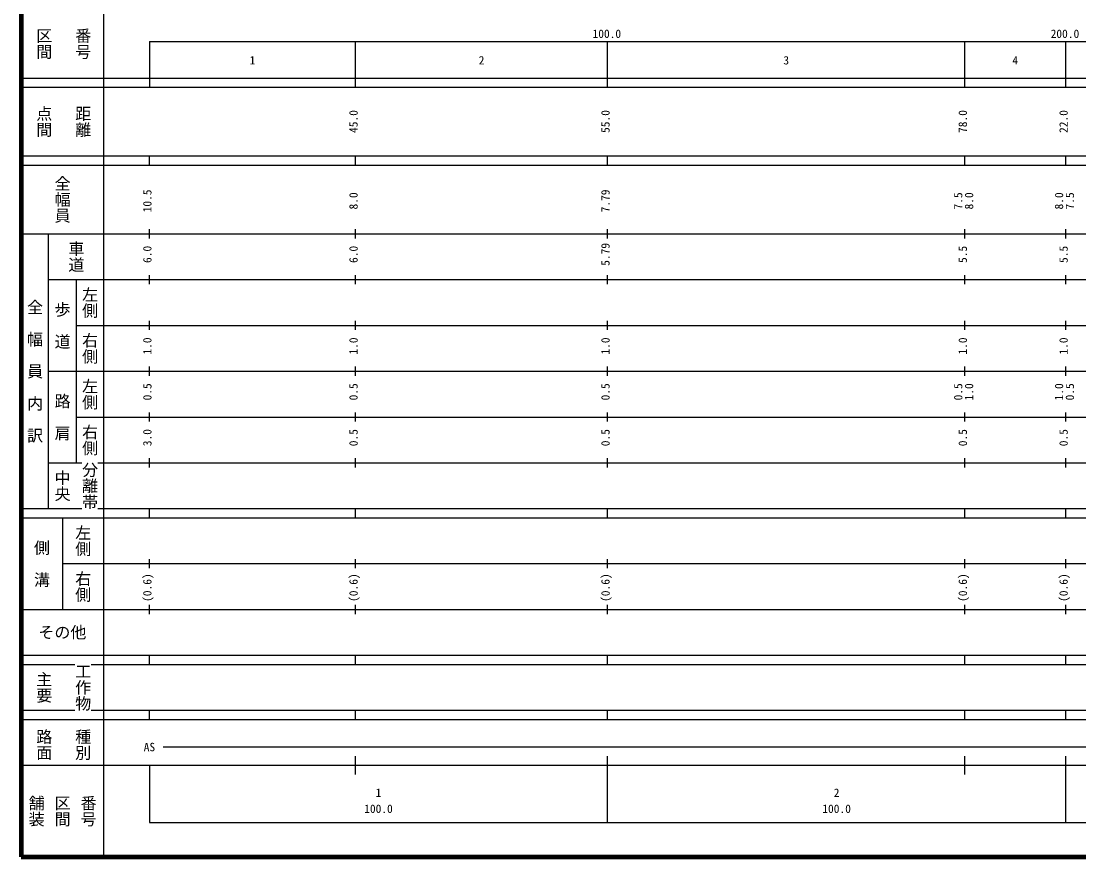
# Model space of a CAD drawing. Units: millimetres on the paper, enlarged 1000 times. Extents: x 73002 to 713002, y 433 to 360433.
# Drawn here: x 73002 to 303878, y 433 to 182842 of the extents above; entities that cross this region are included whole.
import ezdxf
from ezdxf.enums import TextEntityAlignment as Align

# ---------------------------------------------------------------- set-up
doc = ezdxf.new("R2010")
doc.units = ezdxf.units.MM
doc.header["$LTSCALE"] = 1000
doc.layers.add('M-TTL', color=2, linetype='Continuous', lineweight=140)
doc.layers.add('M-TTL-BAND', color=7, linetype='Continuous', lineweight=25)
doc.styles.add('@ＭＳ ゴシック', font='')
doc.styles.add('ＭＳ ゴシック', font='')
doc.styles.get('@ＭＳ ゴシック').set_extended_font_data('@MS Gothic')
doc.styles.get('ＭＳ ゴシック').set_extended_font_data('MS Gothic')

msp = doc.modelspace()

# ---------------------------------------------------------------- linework, layer by layer
at = {"layer": 'M-TTL'}
for p, q in [((73002, 360433), (73002, 433)), ((73002, 433), (713002, 433))]:
    msp.add_line(p, q, dxfattribs=at)
at = {"layer": 'M-TTL-BAND'}
for p, q in [((91002, 350433), (91002, 433)), ((101002, 178433), (612002, 178433)), ((101002, 178433), (101002, 168433)), ((146002, 168433), (146002, 178433)), ((201002, 168433), (201002, 178433)), ((279002, 168433), (279002, 178433)), ((301002, 168433), (301002, 178433)), ((73002, 170433), (612002, 170433)), ((73002, 168433), (612002, 168433)), ((73002, 153433), (612002, 153433)), ((101002, 151433), (101002, 153433)), ((146002, 151433), (146002, 153433)), ((201002, 151433), (201002, 153433)), ((279002, 151433), (279002, 153433)), ((301002, 151433), (301002, 153433)), ((73002, 151433), (612002, 151433)), ((73002, 136433), (612002, 136433)), ((79002, 76433), (79002, 136433)), ((101002, 135433), (101002, 137433)), ((146002, 135433), (146002, 137433)), ((201002, 135433), (201002, 137433)), ((279002, 135433), (279002, 137433)), ((301002, 135433), (301002, 137433)), ((101002, 125433), (101002, 127433)), ((146002, 125433), (146002, 127433)), ((201002, 125433), (201002, 127433)), ((279002, 125433), (279002, 127433)), ((301002, 125433), (301002, 127433)), ((79002, 126433), (612002, 126433)), ((85002, 126433), (85002, 86433)), ((85002, 116433), (612002, 116433)), ((101002, 115433), (101002, 117433)), ((146002, 115433), (146002, 117433)), ((201002, 115433), (201002, 117433)), ((279002, 115433), (279002, 117433)), ((301002, 115433), (301002, 117433)), ((79002, 106433), (612002, 106433)), ((101002, 105433), (101002, 107433)), ((146002, 105433), (146002, 107433)), ((201002, 105433), (201002, 107433)), ((279002, 105433), (279002, 107433)), ((301002, 105433), (301002, 107433)), ((101002, 95433), (101002, 97433)), ((146002, 95433), (146002, 97433)), ((201002, 95433), (201002, 97433)), ((279002, 95433), (279002, 97433)), ((301002, 95433), (301002, 97433)), ((85002, 96433), (612002, 96433)), ((79002, 86433), (86252, 86433)), ((89752, 86433), (612002, 86433)), ((101002, 85433), (101002, 87433)), ((146002, 85433), (146002, 87433)), ((201002, 85433), (201002, 87433)), ((279002, 85433), (279002, 87433)), ((301002, 85433), (301002, 87433)), ((73002, 76433), (86252, 76433)), ((89752, 76433), (612002, 76433)), ((101002, 74433), (101002, 76433)), ((146002, 74433), (146002, 76433)), ((201002, 74433), (201002, 76433)), ((279002, 74433), (279002, 76433)), ((301002, 74433), (301002, 76433)), ((73002, 74433), (612002, 74433)), ((82002, 74433), (82002, 54433)), ((101002, 63433), (101002, 65433)), ((146002, 63433), (146002, 65433)), ((201002, 63433), (201002, 65433)), ((279002, 63433), (279002, 65433)), ((301002, 63433), (301002, 65433)), ((82002, 64433), (612002, 64433)), ((101002, 53433), (101002, 55433)), ((146002, 53433), (146002, 55433)), ((201002, 53433), (201002, 55433)), ((279002, 53433), (279002, 55433)), ((301002, 53433), (301002, 55433)), ((73002, 54433), (612002, 54433)), ((73002, 44433), (612002, 44433)), ((101002, 42433), (101002, 44433)), ((146002, 42433), (146002, 44433)), ((201002, 42433), (201002, 44433)), ((279002, 42433), (279002, 44433)), ((301002, 42433), (301002, 44433)), ((73002, 42433), (84752, 42433)), ((88252, 42433), (612002, 42433)), ((73002, 32433), (84752, 32433)), ((88252, 32433), (612002, 32433)), ((101002, 30433), (101002, 32433)), ((146002, 30433), (146002, 32433)), ((201002, 30433), (201002, 32433)), ((279002, 30433), (279002, 32433)), ((301002, 30433), (301002, 32433)), ((73002, 30433), (612002, 30433)), ((104002, 24433), (598002, 24433)), ((146002, 18433), (146002, 22433)), ((201002, 7933), (201002, 22433)), ((279002, 18433), (279002, 22433)), ((301002, 7933), (301002, 22433)), ((73002, 20433), (612002, 20433)), ((101002, 20433), (101002, 7933)), ((101002, 7933), (612002, 7933))]:
    msp.add_line(p, q, dxfattribs=at)

# ---------------------------------------------------------------- texts
at = {"layer": 'M-TTL-BAND', "style": '@ＭＳ ゴシック'}
for s, p in [('区間', (78002, 177933)), ('番号', (86502, 177933)), ('点間', (78002, 160933)), ('距離', (86502, 160933)), ('全幅員', (82002, 143933)), ('車道', (85002, 131433)), ('左側', (88002, 121433)), ('全\u3000幅\u3000員\u3000内\u3000訳', (76002, 106433)), ('歩\u3000道', (82002, 116433)), ('右側', (88002, 111433)), ('左側', (88002, 101433)), ('路\u3000肩', (82002, 96433)), ('右側', (88002, 91433)), ('分離帯', (88002, 81433)), ('中央', (82002, 81433)), ('左側', (86502, 69433)), ('側\u3000溝', (77502, 64433)), ('右側', (86502, 59433)), ('工作物', (86502, 37433)), ('主要', (78002, 37433)), ('路面', (78002, 24933)), ('種別', (86502, 24933)), ('舗装', (76335, 10433)), ('区間', (82002, 10433)), ('番号', (87669, 10433))]:
    msp.add_text(s, height=2566, rotation=270, dxfattribs=at).set_placement(p, align=Align.MIDDLE_CENTER)
at = {"layer": 'M-TTL-BAND', "style": 'ＭＳ ゴシック'}
for s, p in [('100.0', (200846, 178628)), ('200.0', (300846, 178628)), ('1', (123502, 172838)), ('2', (173502, 172838)), ('3', (240002, 172838)), ('4', (290002, 172838)), ('AS', (101002, 22933)), ('1', (151002, 12956)), ('2', (251002, 12956)), ('100.0', (151002, 9466)), ('100.0', (251002, 9466))]:
    msp.add_text(s, height=1833, dxfattribs=at).set_placement(p, align=Align.BOTTOM_CENTER)
for s, p in [('45.0', (147002, 160933)), ('55.0', (202002, 160933)), ('78.0', (280002, 160933)), ('22.0', (302002, 160933)), ('10.5', (102002, 143607)), ('7.79', (202002, 143607)), ('8.0', (147002, 143607)), ('7.5', (279002, 143607)), ('8.0', (281372, 143607)), ('8.0', (301002, 143607)), ('7.5', (303372, 143607)), ('5.79', (202002, 131933)), ('6.0', (102002, 131933)), ('6.0', (147002, 131933)), ('5.5', (280002, 131933)), ('5.5', (302002, 131933)), ('1.0', (102002, 111933)), ('1.0', (147002, 111933)), ('1.0', (202002, 111933)), ('1.0', (280002, 111933)), ('1.0', (302002, 111933)), ('0.5', (102002, 101933)), ('0.5', (147002, 101933)), ('0.5', (202002, 101933)), ('0.5', (279002, 101933)), ('1.0', (281372, 101933)), ('1.0', (301002, 101933)), ('0.5', (303372, 101933)), ('3.0', (102002, 91933)), ('0.5', (147002, 91933)), ('0.5', (202002, 91933)), ('0.5', (280002, 91933)), ('0.5', (302002, 91933)), ('(0.6)', (102002, 59197)), ('(0.6)', (147002, 59197)), ('(0.6)', (202002, 59197)), ('(0.6)', (280002, 59197)), ('(0.6)', (302002, 59197))]:
    msp.add_text(s, height=1833, rotation=90, dxfattribs=at).set_placement(p, align=Align.BOTTOM_CENTER)
msp.add_text('その他', height=2566, dxfattribs=at).set_placement((82002, 49433), align=Align.MIDDLE_CENTER)

doc.saveas('drawing.dxf')
